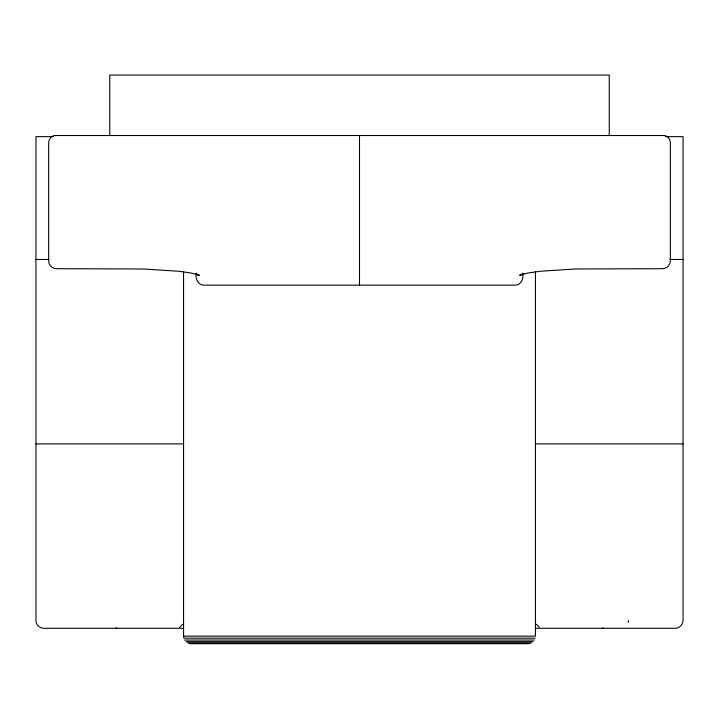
<?xml version="1.0" encoding="UTF-8"?>
<svg xmlns="http://www.w3.org/2000/svg" width="719" height="719" viewBox="0 0 719 719"><rect width="100%" height="100%" fill="white"/><g stroke="black" fill="none" stroke-linecap="round" stroke-linejoin="round"><path stroke-width="1.08" d="M628.28 622.51L628.352 620.488M183.282 622.51L183.552 620.488M182.5 624.398L179.642 627.265M520.448 275.494L523.028 273.319M521.446 274.505L519.612 275.224L527.566 273.085L540.221 271.252L575.398 268.996L662.523 268.69C666.693 268.717 670.369 265.095 670.342 260.925L670.342 143.279C670.521 139.001 667.043 134.786 662.523 135.514L56.477 135.514C51.957 134.786 48.479 139.001 48.658 143.279L48.658 260.925C48.631 265.095 52.307 268.717 56.477 268.69L143.602 268.996L178.779 271.252L191.434 273.085L199.388 275.224L197.554 274.505M53.305 136.628L35.95 136.628L35.95 620.488C35.923 624.703 39.644 628.343 43.841 628.307L183.552 628.307M665.695 136.628L683.05 136.628L683.05 620.488C683.077 624.703 679.356 628.343 675.159 628.307L535.448 628.307M35.95 259.469L49.036 259.469M669.964 259.469L683.05 259.469M35.95 443.893L183.552 443.893M535.448 443.893L683.05 443.893M183.552 271.629L183.552 636.126L535.448 636.126L535.448 271.629M535.179 638.157L183.821 638.157L183.552 636.126M184.603 640.045L534.397 640.045M185.844 641.663L533.156 641.663M187.461 642.903L531.539 642.903M189.349 643.685L529.651 643.685M539.358 627.265L536.5 624.398M195.972 273.319L198.552 275.494M535.448 620.488L535.718 622.51M609.254 135.406L609.254 75.046L109.746 75.046L109.746 135.406M522.74 273.175C523.899 278.469 521.077 285.245 514.921 285.146L204.079 285.146C197.923 285.245 195.101 278.469 196.26 273.175M359.5 135.514L359.5 285.146M117.574 628.307A7.819 7.819 0 0 1 115.543 628.047M603.457 628.047A7.819 7.819 0 0 1 601.426 628.307"/></g></svg>
